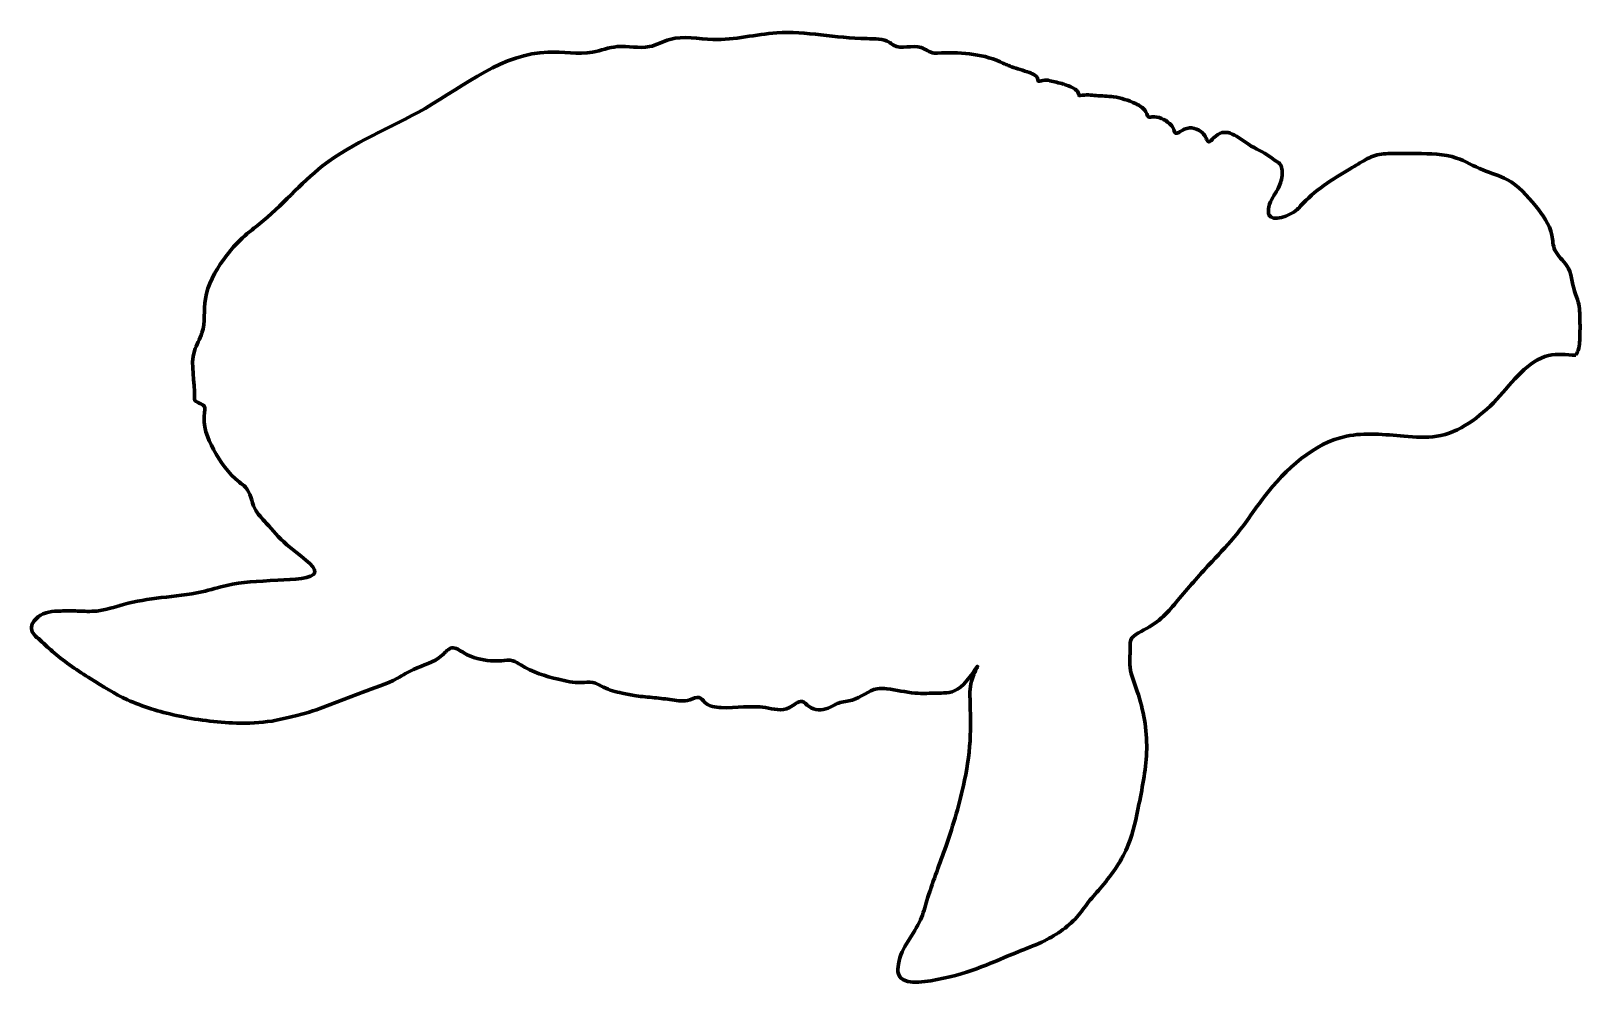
# Model space of a CAD drawing. Header units: millimetres. Extents: x 786 to 3482, y 781 to 2442.
import ezdxf

# ---------------------------------------------------------------- set-up
doc = ezdxf.new("R2010")
doc.units = ezdxf.units.MM

msp = doc.modelspace()

# ---------------------------------------------------------------- linework, layer by layer
at = {"color": 114, "lineweight": 100, "true_color": 0x139b48}
msp.add_spline([(3475, 1877.2), (3479, 1886.4), (3482.2, 1913.6), (3482.2, 1939.2), (3479.2, 1969.6), (3472.9, 1988.6), (3459.3, 2033.1), (3438.6, 2060.1), (3433.2, 2086.2), (3405.3, 2136.6), (3355.1, 2183.1), (3313.1, 2199.7), (3267.2, 2220.5), (3197.8, 2228.3), (3151.9, 2228.3), (3122, 2223.8), (3109.6, 2217.8), (3082.4, 2201.8), (3036.5, 2172.8), (2996, 2137.2), (2990, 2130.9), (2940.8, 2121.7), (2940.8, 2135.7), (2955.8, 2165.8), (2963.6, 2189.9), (2959.1, 2210.9), (2953.6, 2214.9), (2942, 2223.4), (2905.1, 2244.4), (2848.1, 2258.8), (2834.3, 2249.3), (2831.8, 2254.9), (2825.1, 2264.1), (2793.5, 2270.5), (2777.4, 2264.3), (2774.3, 2272.4), (2767.6, 2280.6), (2737.2, 2291.9), (2731, 2291.9), (2728.3, 2297.3), (2708.3, 2315.3), (2670.3, 2326.9), (2640.1, 2329.2), (2612.3, 2329.2), (2610.5, 2329.2), (2609.8, 2331.2), (2603.3, 2340.3), (2587.9, 2347.3), (2583, 2349), (2559.7, 2355), (2547.3, 2355.6), (2538.8, 2355.1), (2538.8, 2356.4), (2530.6, 2366.3), (2524, 2369.1), (2507.7, 2374.5), (2492.7, 2379.2), (2472.8, 2388.1), (2363.8, 2403), (2358.3, 2403), (2335.4, 2412.7), (2287.3, 2416.8), (2280.7, 2421.3), (2240.6, 2428.2), (2084.1, 2438.3), (1973.1, 2426.8), (1898, 2426.8), (1862.5, 2414.3), (1806.5, 2414.3), (1763.5, 2404.8), (1686, 2404.8), (1471.9, 2306.9), (1293.6, 2206.7), (1183.6, 2105.7), (1158.6, 2085.7), (1121, 2043.4), (1089.5, 1975.4), (1083.5, 1916), (1070.5, 1885), (1070.5, 1803.5), (1070.5, 1801), (1088, 1788), (1088, 1778.8), (1103.9, 1713.1), (1148.7, 1656.5), (1159.3, 1647.7), (1175.6, 1610.8), (1195.6, 1585.2), (1231.5, 1547.6), (1279.9, 1499.2), (1215.4, 1485.7), (1126.7, 1476.6), (1083.5, 1465.6), (1012.7, 1455.5), (946.8, 1443.5), (900.6, 1432.2), (866.9, 1432.2), (837.9, 1432.2), (798.3, 1422.1), (786.6, 1401.4), (801.4, 1381.9), (826.6, 1358.9), (889.9, 1314.3), (953.7, 1277.9), (1038.7, 1250.5), (1143.5, 1237.3), (1205.5, 1240.8), (1246.4, 1249.9), (1264.1, 1254.6), (1362, 1290.4), (1424, 1315.3), (1452, 1330.7), (1501.6, 1355.3), (1518.6, 1368), (1539.6, 1359.3), (1585.7, 1345.8), (1604.7, 1345.8), (1624.8, 1345.8), (1638.6, 1338.3), (1703.9, 1313.4), (1744.1, 1307.8), (1763.7, 1307.8), (1782.5, 1299.5), (1814.9, 1289.3), (1839.2, 1284.7), (1871, 1281.3), (1902.1, 1277.6), (1932.7, 1277.6), (1949.6, 1281.5), (1958.5, 1273.4), (1987.5, 1264.1), (2064.5, 1264.1), (2106.2, 1264.1), (2128.1, 1274.8), (2140.4, 1265.9), (2173.4, 1263.3), (2191.8, 1272), (2215.4, 1277.1), (2258.9, 1296.9), (2275.6, 1296.9), (2324.7, 1289.4), (2365.1, 1289.4), (2403.8, 1299.8), (2433.6, 1335.8), (2424.7, 1315.3), (2420.5, 1278.9), (2420.5, 1206.3), (2409.1, 1128.5), (2376.4, 1017), (2345.6, 928.5), (2334.4, 895), (2295.8, 817.8), (2295.8, 800.6), (2363.2, 790.8), (2504.4, 839.2), (2545.6, 856.2), (2606.4, 899.7), (2626.9, 925.9), (2649.8, 952.8), (2696, 1025.4), (2714.6, 1096.1), (2728, 1192.1), (2711.5, 1292.2), (2699.3, 1334.1), (2699.3, 1373.2), (2699.3, 1377.3), (2727.9, 1401.8), (2785.3, 1454.6), (2841.8, 1518.5), (2884.8, 1566), (2932.8, 1631.2), (3075.7, 1736.4), (3176, 1736.4), (3232.8, 1736.4), (3337.3, 1800.7), (3427.6, 1876.7), (3475, 1877.2)], degree=3, dxfattribs=at)

doc.saveas('drawing.dxf')
